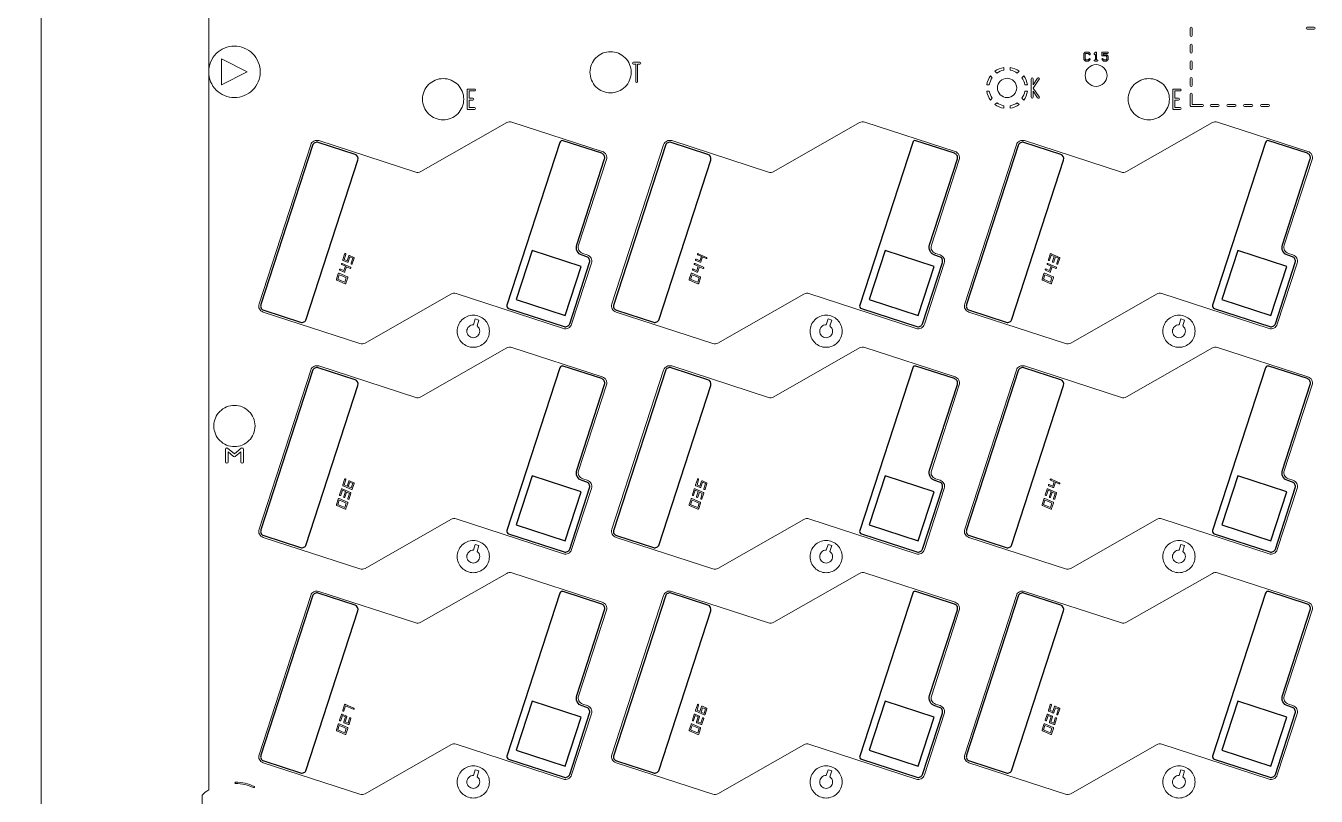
# Model space of a CAD drawing. Extents: x 2864 to 3941, y 2420 to 3182.
# Drawn here: x 3497 to 3597.2, y 2707.9 to 2767.8 of the extents above; entities that cross this region are included whole.
import ezdxf

# ---------------------------------------------------------------- set-up
doc = ezdxf.new("R2010")
doc.units = 0
doc.layers.get('0').update_dxf_attribs({"lineweight": 0})
for name, color, linetype in [('barcode', 1, 'Continuous'), ('susa-b', 2, 'Continuous'), ('susb-b', 3, 'Continuous')]:
    doc.layers.add(name, color=color, linetype=linetype)

msp = doc.modelspace()

# ---------------------------------------------------------------- linework, layer by layer
for p, q in [((3512.202, 2765.193), (3514.202, 2764.193)), ((3512.202, 2763.193), (3512.202, 2765.193)), ((3580.11, 2765.029), (3580.21, 2765.029)), ((3514.202, 2764.193), (3512.202, 2763.193)), ((3572.051, 2763.741), (3571.907, 2763.884)), ((3572.952, 2764.321), (3572.952, 2764.524)), ((3571.907, 2762.003), (3572.051, 2762.146))]:
    msp.add_line(p, q)
at = {"linetype": 'Continuous'}
for points in [[(3498.202, 3063.443), (3498.202, 2860.643), (3497.202, 2860.643, 1), (3497.202, 2860.243), (3498.202, 2860.243), (3498.202, 2657.443)], [(3765.202, 2857.45), (3765.202, 2673.437, -0.044688), (3765.702, 2673.034), (3765.702, 2667.853, -0.044688), (3765.202, 2667.45), (3765.202, 2662.693, 0.414215), (3763.952, 2661.443, 0.414215), (3765.202, 2660.193), (3765.202, 2657.443), (3511.202, 2657.443), (3511.202, 2660.193, 0.414215), (3512.452, 2661.443, 0.414215), (3511.202, 2662.693), (3511.202, 2702.45, -0.044688), (3510.702, 2702.853), (3510.702, 2708.034, -0.044688), (3511.202, 2708.437), (3511.202, 2764.193), (3511.202, 2857.45, -0.044688)], [(3580.21, 2765.029, 1), (3580.21, 2765.129), (3580.16, 2765.129), (3580.16, 2765.675, 0.669786), (3580.075, 2765.71), (3579.976, 2765.611, 1), (3580.046, 2765.54), (3580.06, 2765.554)], [(3580.06, 2765.554), (3580.06, 2765.129), (3580.011, 2765.129, 1), (3580.011, 2765.029), (3580.11, 2765.029)], [(3571.621, 2763.193), (3571.824, 2763.193, -0.106992), (3572.051, 2763.741)], [(3572.261, 2764.238), (3572.404, 2764.094, -0.106991), (3572.952, 2764.321)], [(3573.452, 2764.524), (3573.452, 2764.321, -0.106992), (3573.999, 2764.094), (3574.142, 2764.238)], [(3574.496, 2763.884), (3574.352, 2763.741, -0.106991), (3574.579, 2763.193), (3574.782, 2763.193)], [(3575.219, 2763.179), (3575.219, 2763.658, 1), (3575.069, 2763.658), (3575.069, 2762.218, 1), (3575.219, 2762.218), (3575.219, 2762.697)], [(3575.702, 2762.261), (3575.235, 2762.938), (3575.702, 2763.616, 1), (3575.579, 2763.701), (3575.219, 2763.179)], [(3531.849, 2761.27, 1), (3531.849, 2761.42), (3531.427, 2761.42), (3531.427, 2761.99), (3531.725, 2761.99, 1), (3531.725, 2762.14), (3531.427, 2762.14), (3531.427, 2762.71), (3531.849, 2762.71, 1), (3531.849, 2762.86), (3531.352, 2762.86, 0.414241), (3531.277, 2762.785), (3531.277, 2762.065)], [(3586.649, 2761.27, 1), (3586.649, 2761.42), (3586.227, 2761.42), (3586.227, 2761.99), (3586.525, 2761.99, 1), (3586.525, 2762.14), (3586.227, 2762.14), (3586.227, 2762.71), (3586.649, 2762.71, 1), (3586.649, 2762.86), (3586.152, 2762.86, 0.414241), (3586.077, 2762.785), (3586.077, 2762.065)], [(3531.277, 2762.065), (3531.277, 2761.345, 0.414241), (3531.352, 2761.27), (3531.849, 2761.27)], [(3572.051, 2762.146, -0.106993), (3571.824, 2762.693), (3571.621, 2762.693)], [(3572.952, 2761.363), (3572.952, 2761.566, -0.106992), (3572.404, 2761.793), (3572.261, 2761.649)], [(3574.142, 2761.649), (3573.999, 2761.793, -0.106991), (3573.452, 2761.566), (3573.452, 2761.363)], [(3574.782, 2762.693), (3574.579, 2762.693, -0.106992), (3574.352, 2762.146), (3574.496, 2762.003)], [(3575.219, 2762.697), (3575.579, 2762.175, 1), (3575.702, 2762.261)], [(3586.077, 2762.065), (3586.077, 2761.345, 0.414241), (3586.152, 2761.27), (3586.649, 2761.27)], [(3513.9, 2733.898), (3513.9, 2734.891, 0.63678), (3513.736, 2734.968), (3513.204, 2734.525), (3512.672, 2734.968, 0.63678), (3512.508, 2734.891), (3512.508, 2733.898, 1), (3512.708, 2733.898), (3512.708, 2734.678)], [(3512.708, 2734.678), (3513.14, 2734.318, 0.362064), (3513.268, 2734.318), (3513.7, 2734.678)], [(3513.7, 2734.678), (3513.7, 2733.898, 1), (3513.9, 2733.898)], [(3513.291, 2709.042, 1), (3513.289, 2708.942, -0.104159), (3514.692, 2708.61, 1), (3514.735, 2708.701)]]:
    msp.add_lwpolyline(points, format="xyb", dxfattribs=at)
for points in [[(3587.578, 2767.027), (3587.578, 2767.577, 1), (3587.427, 2767.577), (3587.427, 2767.027, 1)], [(3597.053, 2767.502, 1), (3597.053, 2767.653), (3596.503, 2767.653, 1), (3596.503, 2767.502)], [(3515.202, 2764.193, 0.414214), (3513.202, 2766.193, 0.414214), (3511.202, 2764.193, 0.414214), (3513.202, 2762.193, 0.414214)], [(3544.01, 2764.161, 0.414214), (3542.41, 2765.761, 0.414214), (3540.81, 2764.161, 0.414214), (3542.41, 2762.561, 0.414214)], [(3579.644, 2765.143, 1), (3579.574, 2765.213), (3579.489, 2765.129), (3579.332, 2765.129), (3579.262, 2765.199), (3579.262, 2765.555), (3579.332, 2765.625), (3579.489, 2765.625), (3579.574, 2765.54, 1), (3579.644, 2765.611), (3579.545, 2765.71, 0.200121), (3579.51, 2765.725), (3579.311, 2765.725, 0.200121), (3579.276, 2765.71), (3579.177, 2765.611, 0.200121), (3579.162, 2765.575), (3579.162, 2765.178, 0.200121), (3579.177, 2765.143), (3579.276, 2765.044, 0.200121), (3579.311, 2765.029), (3579.51, 2765.029, 0.200121), (3579.545, 2765.044)], [(3581.059, 2765.178), (3581.059, 2765.377, 0.200121), (3581.044, 2765.412), (3580.945, 2765.511, 0.200121), (3580.91, 2765.526), (3580.662, 2765.526), (3580.662, 2765.625), (3581.009, 2765.625, 1), (3581.009, 2765.725), (3580.612, 2765.725, 0.414253), (3580.562, 2765.675), (3580.562, 2765.476, 0.414253), (3580.612, 2765.426), (3580.889, 2765.426), (3580.959, 2765.356), (3580.959, 2765.199), (3580.889, 2765.129), (3580.732, 2765.129), (3580.647, 2765.213, 1), (3580.576, 2765.143), (3580.676, 2765.044, 0.200121), (3580.711, 2765.029), (3580.91, 2765.029, 0.200121), (3580.945, 2765.044), (3581.044, 2765.143, 0.200121)], [(3587.578, 2765.727), (3587.578, 2766.277, 1), (3587.427, 2766.277), (3587.427, 2765.727, 1)], [(3544.688, 2764.801, 1), (3544.688, 2764.951), (3544.44, 2764.951), (3544.192, 2764.951, 1), (3544.192, 2764.801), (3544.365, 2764.801), (3544.365, 2763.436, 1), (3544.515, 2763.436), (3544.515, 2764.801)], [(3580.966, 2763.912, 0.414215), (3580.116, 2764.762, 0.414215), (3579.266, 2763.912, 0.414215), (3580.116, 2763.062, 0.414215)], [(3587.578, 2764.427), (3587.578, 2764.977, 1), (3587.427, 2764.977), (3587.427, 2764.427, 1)], [(3587.578, 2763.127), (3587.578, 2763.677, 1), (3587.427, 2763.677), (3587.427, 2763.127, 1)], [(3531.01, 2762.07, 0.414215), (3529.41, 2763.67, 0.414215), (3527.81, 2762.07, 0.414215), (3529.41, 2760.47, 0.414215)], [(3573.952, 2762.943, 0.414216), (3573.202, 2763.693, 0.414216), (3572.452, 2762.943, 0.414216), (3573.202, 2762.193, 0.414216)], [(3585.81, 2762.07, 0.414215), (3584.21, 2763.67, 0.414215), (3582.61, 2762.07, 0.414215), (3584.21, 2760.47, 0.414215)], [(3588.378, 2761.502, 1), (3588.378, 2761.653), (3587.578, 2761.653), (3587.578, 2762.452, 1), (3587.427, 2762.452), (3587.427, 2761.577, 0.414239), (3587.503, 2761.502)], [(3589.603, 2761.502, 1), (3589.603, 2761.653), (3589.052, 2761.653, 1), (3589.052, 2761.502)], [(3590.903, 2761.502, 1), (3590.903, 2761.653), (3590.352, 2761.653, 1), (3590.352, 2761.502)], [(3592.203, 2761.502, 1), (3592.203, 2761.653), (3591.652, 2761.653, 1), (3591.652, 2761.502)], [(3593.503, 2761.502, 1), (3593.503, 2761.653), (3592.952, 2761.653, 1), (3592.952, 2761.502)], [(3542.09, 2757.38, 0.41422), (3541.768, 2758.01), (3534.748, 2760.292, 0.211093), (3534.346, 2760.25), (3527.679, 2756.451, -0.211093), (3527.277, 2756.41), (3519.761, 2758.852, 0.41422), (3519.131, 2758.531), (3515.114, 2746.168, 0.414215), (3515.435, 2745.538), (3522.951, 2743.095, 0.211093), (3523.353, 2743.137), (3530.02, 2746.936, -0.211091), (3530.422, 2746.977), (3538.751, 2744.27, 0.414218), (3539.381, 2744.591), (3540.926, 2749.347, 0.414217), (3540.605, 2749.977), (3540.247, 2750.093, -0.414216), (3539.926, 2750.723)], [(3569.49, 2757.38, 0.41422), (3569.168, 2758.01), (3562.148, 2760.292, 0.211093), (3561.746, 2760.25), (3555.079, 2756.451, -0.211093), (3554.677, 2756.41), (3547.161, 2758.852, 0.41422), (3546.531, 2758.531), (3542.514, 2746.168, 0.414215), (3542.835, 2745.538), (3550.351, 2743.095, 0.211093), (3550.753, 2743.137), (3557.42, 2746.936, -0.211091), (3557.822, 2746.977), (3566.151, 2744.27, 0.414218), (3566.781, 2744.591), (3568.326, 2749.347, 0.414217), (3568.005, 2749.977), (3567.647, 2750.093, -0.414216), (3567.326, 2750.723)], [(3596.89, 2757.38, 0.41422), (3596.568, 2758.01), (3589.548, 2760.292, 0.211093), (3589.146, 2760.25), (3582.479, 2756.451, -0.211093), (3582.077, 2756.41), (3574.561, 2758.852, 0.41422), (3573.931, 2758.531), (3569.914, 2746.168, 0.414215), (3570.235, 2745.538), (3577.751, 2743.095, 0.211093), (3578.153, 2743.137), (3584.82, 2746.936, -0.211091), (3585.222, 2746.977), (3593.551, 2744.27, 0.414218), (3594.181, 2744.591), (3595.726, 2749.347, 0.414217), (3595.405, 2749.977), (3595.047, 2750.093, -0.414216), (3594.726, 2750.723)], [(3522.494, 2749.726, 0.385532), (3522.467, 2749.788), (3522.146, 2749.931, 0.447551), (3522.078, 2749.9), (3521.955, 2749.522), (3521.725, 2749.624), (3521.852, 2750.013, 1), (3521.757, 2750.044), (3521.616, 2749.612, 0.385532), (3521.644, 2749.551), (3521.965, 2749.408, 0.447551), (3522.033, 2749.438), (3522.156, 2749.817), (3522.385, 2749.715), (3522.258, 2749.325, 1), (3522.353, 2749.294)], [(3549.867, 2749.788), (3549.225, 2750.074, 1), (3549.184, 2749.983), (3549.464, 2749.858), (3549.355, 2749.522), (3549.084, 2749.642, 1), (3549.044, 2749.551), (3549.365, 2749.408, 0.447551), (3549.433, 2749.438), (3549.556, 2749.817), (3549.826, 2749.696, 1)], [(3577.294, 2749.726, 0.385532), (3577.267, 2749.788), (3576.625, 2750.074, 0.447551), (3576.557, 2750.044), (3576.416, 2749.612, 1), (3576.511, 2749.581), (3576.635, 2749.96), (3576.864, 2749.858), (3576.737, 2749.469, 1), (3576.832, 2749.438), (3576.956, 2749.817), (3577.185, 2749.715), (3577.058, 2749.325, 1), (3577.153, 2749.294)], [(3522.219, 2749.027), (3521.577, 2749.313, 1), (3521.537, 2749.222), (3521.817, 2749.097), (3521.707, 2748.761), (3521.437, 2748.881, 1), (3521.396, 2748.79), (3521.717, 2748.647, 0.447551), (3521.785, 2748.677), (3521.908, 2749.056), (3522.179, 2748.935, 1)], [(3549.619, 2749.027), (3548.977, 2749.313, 1), (3548.937, 2749.222), (3549.217, 2749.097), (3549.107, 2748.761), (3548.837, 2748.881, 1), (3548.796, 2748.79), (3549.117, 2748.647, 0.447551), (3549.185, 2748.677), (3549.308, 2749.056), (3549.579, 2748.935, 1)], [(3577.019, 2749.027), (3576.377, 2749.313, 1), (3576.337, 2749.222), (3576.617, 2749.097), (3576.507, 2748.761), (3576.237, 2748.881, 1), (3576.196, 2748.79), (3576.517, 2748.647, 0.447551), (3576.585, 2748.677), (3576.708, 2749.056), (3576.979, 2748.935, 1)], [(3521.999, 2748.205, 0.385532), (3521.972, 2748.266), (3521.33, 2748.553, 0.447551), (3521.262, 2748.522), (3521.122, 2748.091, 0.385532), (3521.149, 2748.029), (3521.791, 2747.743, 0.447551), (3521.859, 2747.773)], [(3549.399, 2748.205, 0.385532), (3549.372, 2748.266), (3548.73, 2748.553, 0.447551), (3548.662, 2748.522), (3548.522, 2748.091, 0.385532), (3548.549, 2748.029), (3549.191, 2747.743, 0.447551), (3549.259, 2747.773)], [(3576.799, 2748.205, 0.385532), (3576.772, 2748.266), (3576.13, 2748.553, 0.447551), (3576.062, 2748.522), (3575.922, 2748.091, 0.385532), (3575.949, 2748.029), (3576.591, 2747.743, 0.447551), (3576.659, 2747.773)], [(3533.002, 2744.051, 0.414215), (3531.752, 2745.301, 0.414215), (3530.502, 2744.051, 0.414215), (3531.752, 2742.801, 0.414215)], [(3532.252, 2744.051, -0.414217), (3531.752, 2743.551, -0.414217), (3531.252, 2744.051, -0.414217), (3531.752, 2744.551, -0.002897), (3531.757, 2744.551), (3531.903, 2745.002), (3532.188, 2744.909), (3532.042, 2744.458, -0.242589)], [(3560.402, 2744.051, 0.414215), (3559.152, 2745.301, 0.414215), (3557.902, 2744.051, 0.414215), (3559.152, 2742.801, 0.414215)], [(3559.652, 2744.051, -0.414217), (3559.152, 2743.551, -0.414217), (3558.652, 2744.051, -0.414217), (3559.152, 2744.551, -0.002897), (3559.157, 2744.551), (3559.303, 2745.002), (3559.588, 2744.909), (3559.442, 2744.458, -0.242589)], [(3587.802, 2744.051, 0.414215), (3586.552, 2745.301, 0.414215), (3585.302, 2744.051, 0.414215), (3586.552, 2742.801, 0.414215)], [(3587.052, 2744.051, -0.414217), (3586.552, 2743.551, -0.414217), (3586.052, 2744.051, -0.414217), (3586.552, 2744.551, -0.002897), (3586.557, 2744.551), (3586.703, 2745.002), (3586.988, 2744.909), (3586.842, 2744.458, -0.242589)], [(3542.09, 2739.88, 0.41422), (3541.768, 2740.51), (3534.748, 2742.792, 0.211093), (3534.346, 2742.75), (3527.679, 2738.951, -0.211093), (3527.277, 2738.91), (3519.761, 2741.352, 0.41422), (3519.131, 2741.031), (3515.114, 2728.668, 0.414215), (3515.435, 2728.038), (3522.951, 2725.595, 0.211093), (3523.353, 2725.637), (3530.02, 2729.436, -0.211091), (3530.422, 2729.477), (3538.751, 2726.77, 0.414218), (3539.381, 2727.091), (3540.926, 2731.847, 0.414217), (3540.605, 2732.477), (3540.247, 2732.593, -0.414216), (3539.926, 2733.223)], [(3569.49, 2739.88, 0.41422), (3569.168, 2740.51), (3562.148, 2742.792, 0.211093), (3561.746, 2742.75), (3555.079, 2738.951, -0.211093), (3554.677, 2738.91), (3547.161, 2741.352, 0.41422), (3546.531, 2741.031), (3542.514, 2728.668, 0.414215), (3542.835, 2728.038), (3550.351, 2725.595, 0.211093), (3550.753, 2725.637), (3557.42, 2729.436, -0.211091), (3557.822, 2729.477), (3566.151, 2726.77, 0.414218), (3566.781, 2727.091), (3568.326, 2731.847, 0.414217), (3568.005, 2732.477), (3567.647, 2732.593, -0.414216), (3567.326, 2733.223)], [(3596.89, 2739.88, 0.41422), (3596.568, 2740.51), (3589.548, 2742.792, 0.211093), (3589.146, 2742.75), (3582.479, 2738.951, -0.211093), (3582.077, 2738.91), (3574.561, 2741.352, 0.41422), (3573.931, 2741.031), (3569.914, 2728.668, 0.414215), (3570.235, 2728.038), (3577.751, 2725.595, 0.211093), (3578.153, 2725.637), (3584.82, 2729.436, -0.211091), (3585.222, 2729.477), (3593.551, 2726.77, 0.414218), (3594.181, 2727.091), (3595.726, 2731.847, 0.414217), (3595.405, 2732.477), (3595.047, 2732.593, -0.414216), (3594.726, 2733.223)], [(3514.802, 2736.693, 0.414215), (3513.202, 2738.293, 0.414215), (3511.602, 2736.693, 0.414215), (3513.202, 2735.093, 0.414215)], [(3522.246, 2731.465, 0.385532), (3522.219, 2731.527), (3521.577, 2731.813, 0.447551), (3521.509, 2731.783), (3521.369, 2731.351, 1), (3521.464, 2731.32), (3521.587, 2731.699), (3521.817, 2731.597), (3521.69, 2731.208, 1), (3521.785, 2731.177), (3521.908, 2731.556), (3522.138, 2731.454), (3522.011, 2731.065, 1), (3522.106, 2731.034)], [(3522.494, 2732.226, 0.385532), (3522.467, 2732.288), (3522.146, 2732.431, 0.447551), (3522.078, 2732.4), (3521.955, 2732.022), (3521.725, 2732.124), (3521.852, 2732.513, 1), (3521.757, 2732.544), (3521.616, 2732.112, 0.385532), (3521.644, 2732.051), (3522.285, 2731.764, 0.447551), (3522.354, 2731.795)], [(3549.646, 2731.465, 0.385532), (3549.619, 2731.527), (3548.977, 2731.813, 0.447551), (3548.909, 2731.783), (3548.769, 2731.351, 1), (3548.864, 2731.32), (3548.987, 2731.699), (3549.217, 2731.597), (3549.09, 2731.208, 1), (3549.185, 2731.177), (3549.308, 2731.556), (3549.538, 2731.454), (3549.411, 2731.065, 1), (3549.506, 2731.034)], [(3549.894, 2732.226, 0.385532), (3549.867, 2732.288), (3549.546, 2732.431, 0.447551), (3549.478, 2732.4), (3549.355, 2732.022), (3549.125, 2732.124), (3549.252, 2732.513, 1), (3549.157, 2732.544), (3549.016, 2732.112, 0.385532), (3549.044, 2732.051), (3549.365, 2731.908, 0.447551), (3549.433, 2731.938), (3549.556, 2732.317), (3549.785, 2732.215), (3549.658, 2731.825, 1), (3549.753, 2731.794)], [(3577.046, 2731.465, 0.385532), (3577.019, 2731.527), (3576.377, 2731.813, 0.447551), (3576.309, 2731.783), (3576.169, 2731.351, 1), (3576.264, 2731.32), (3576.387, 2731.699), (3576.617, 2731.597), (3576.49, 2731.208, 1), (3576.585, 2731.177), (3576.708, 2731.556), (3576.938, 2731.454), (3576.811, 2731.065, 1), (3576.906, 2731.034)], [(3577.267, 2732.288), (3576.625, 2732.574, 1), (3576.584, 2732.483), (3576.864, 2732.358), (3576.755, 2732.022), (3576.484, 2732.142, 1), (3576.444, 2732.051), (3576.765, 2731.908, 0.447551), (3576.833, 2731.938), (3576.956, 2732.317), (3577.226, 2732.196, 1)], [(3521.999, 2730.705, 0.385532), (3521.972, 2730.766), (3521.33, 2731.053, 0.447551), (3521.262, 2731.022), (3521.122, 2730.591, 0.385532), (3521.149, 2730.529), (3521.791, 2730.243, 0.447551), (3521.859, 2730.273)], [(3549.399, 2730.705, 0.385532), (3549.372, 2730.766), (3548.73, 2731.053, 0.447551), (3548.662, 2731.022), (3548.522, 2730.591, 0.385532), (3548.549, 2730.529), (3549.191, 2730.243, 0.447551), (3549.259, 2730.273)], [(3576.799, 2730.705, 0.385532), (3576.772, 2730.766), (3576.13, 2731.053, 0.447551), (3576.062, 2731.022), (3575.922, 2730.591, 0.385532), (3575.949, 2730.529), (3576.591, 2730.243, 0.447551), (3576.659, 2730.273)], [(3533.002, 2726.551, 0.414215), (3531.752, 2727.801, 0.414215), (3530.502, 2726.551, 0.414215), (3531.752, 2725.301, 0.414215)], [(3560.402, 2726.551, 0.414215), (3559.152, 2727.801, 0.414215), (3557.902, 2726.551, 0.414215), (3559.152, 2725.301, 0.414215)], [(3587.802, 2726.551, 0.414215), (3586.552, 2727.801, 0.414215), (3585.302, 2726.551, 0.414215), (3586.552, 2725.301, 0.414215)], [(3532.252, 2726.551, -0.414217), (3531.752, 2726.051, -0.414217), (3531.252, 2726.551, -0.414217), (3531.752, 2727.051, -0.002897), (3531.757, 2727.051), (3531.903, 2727.502), (3532.188, 2727.409), (3532.042, 2726.958, -0.242589)], [(3559.652, 2726.551, -0.414217), (3559.152, 2726.051, -0.414217), (3558.652, 2726.551, -0.414217), (3559.152, 2727.051, -0.002897), (3559.157, 2727.051), (3559.303, 2727.502), (3559.588, 2727.409), (3559.442, 2726.958, -0.242589)], [(3587.052, 2726.551, -0.414217), (3586.552, 2726.051, -0.414217), (3586.052, 2726.551, -0.414217), (3586.552, 2727.051, -0.002897), (3586.557, 2727.051), (3586.703, 2727.502), (3586.988, 2727.409), (3586.842, 2726.958, -0.242589)], [(3542.09, 2722.38, 0.41422), (3541.768, 2723.01), (3534.748, 2725.292, 0.211093), (3534.346, 2725.25), (3527.679, 2721.451, -0.211093), (3527.277, 2721.41), (3519.761, 2723.852, 0.41422), (3519.131, 2723.531), (3515.114, 2711.168, 0.414215), (3515.435, 2710.538), (3522.951, 2708.095, 0.211093), (3523.353, 2708.137), (3530.02, 2711.936, -0.211091), (3530.422, 2711.977), (3538.751, 2709.27, 0.414218), (3539.381, 2709.591), (3540.926, 2714.347, 0.414217), (3540.605, 2714.977), (3540.247, 2715.093, -0.414216), (3539.926, 2715.723)], [(3569.49, 2722.38, 0.41422), (3569.168, 2723.01), (3562.148, 2725.292, 0.211093), (3561.746, 2725.25), (3555.079, 2721.451, -0.211093), (3554.677, 2721.41), (3547.161, 2723.852, 0.41422), (3546.531, 2723.531), (3542.514, 2711.168, 0.414215), (3542.835, 2710.538), (3550.351, 2708.095, 0.211093), (3550.753, 2708.137), (3557.42, 2711.936, -0.211091), (3557.822, 2711.977), (3566.151, 2709.27, 0.414218), (3566.781, 2709.591), (3568.326, 2714.347, 0.414217), (3568.005, 2714.977), (3567.647, 2715.093, -0.414216), (3567.326, 2715.723)], [(3596.89, 2722.38, 0.41422), (3596.568, 2723.01), (3589.548, 2725.292, 0.211093), (3589.146, 2725.25), (3582.479, 2721.451, -0.211093), (3582.077, 2721.41), (3574.561, 2723.852, 0.41422), (3573.931, 2723.531), (3569.914, 2711.168, 0.414215), (3570.235, 2710.538), (3577.751, 2708.095, 0.211093), (3578.153, 2708.137), (3584.82, 2711.936, -0.211091), (3585.222, 2711.977), (3593.551, 2709.27, 0.414218), (3594.181, 2709.591), (3595.726, 2714.347, 0.414217), (3595.405, 2714.977), (3595.047, 2715.093, -0.414216), (3594.726, 2715.723)], [(3522.467, 2714.788), (3521.825, 2715.074, 0.447551), (3521.757, 2715.044), (3521.616, 2714.612, 1), (3521.711, 2714.581), (3521.835, 2714.96), (3522.426, 2714.696, 1)], [(3549.894, 2714.726, 0.385532), (3549.867, 2714.788), (3549.546, 2714.931, 0.447551), (3549.478, 2714.9), (3549.355, 2714.522), (3549.125, 2714.624), (3549.252, 2715.013, 1), (3549.157, 2715.044), (3549.016, 2714.612, 0.385532), (3549.044, 2714.551), (3549.685, 2714.264, 0.447551), (3549.754, 2714.295)], [(3577.294, 2714.726, 0.385532), (3577.267, 2714.788), (3576.946, 2714.931, 0.447551), (3576.878, 2714.9), (3576.755, 2714.522), (3576.525, 2714.624), (3576.652, 2715.013, 1), (3576.557, 2715.044), (3576.416, 2714.612, 0.385532), (3576.444, 2714.551), (3576.765, 2714.408, 0.447551), (3576.833, 2714.438), (3576.956, 2714.817), (3577.185, 2714.715), (3577.058, 2714.325, 1), (3577.153, 2714.294)], [(3522.247, 2713.966, 1), (3522.151, 2713.997), (3522.028, 2713.617), (3521.799, 2713.72), (3521.926, 2714.109, 0.385532), (3521.898, 2714.17), (3521.577, 2714.313, 0.447551), (3521.509, 2714.283), (3521.369, 2713.851, 1), (3521.464, 2713.82), (3521.587, 2714.199), (3521.817, 2714.097), (3521.69, 2713.708, 0.385532), (3521.717, 2713.647), (3522.038, 2713.503, 0.447551), (3522.106, 2713.534)], [(3549.647, 2713.966, 1), (3549.551, 2713.997), (3549.428, 2713.617), (3549.199, 2713.72), (3549.326, 2714.109, 0.385532), (3549.298, 2714.17), (3548.977, 2714.313, 0.447551), (3548.909, 2714.283), (3548.769, 2713.851, 1), (3548.864, 2713.82), (3548.987, 2714.199), (3549.217, 2714.097), (3549.09, 2713.708, 0.385532), (3549.117, 2713.647), (3549.438, 2713.503, 0.447551), (3549.506, 2713.534)], [(3577.047, 2713.966, 1), (3576.951, 2713.997), (3576.828, 2713.617), (3576.599, 2713.72), (3576.726, 2714.109, 0.385532), (3576.698, 2714.17), (3576.377, 2714.313, 0.447551), (3576.309, 2714.283), (3576.169, 2713.851, 1), (3576.264, 2713.82), (3576.387, 2714.199), (3576.617, 2714.097), (3576.49, 2713.708, 0.385532), (3576.517, 2713.647), (3576.838, 2713.503, 0.447551), (3576.906, 2713.534)], [(3521.999, 2713.205, 0.385532), (3521.972, 2713.266), (3521.33, 2713.553, 0.447551), (3521.262, 2713.522), (3521.122, 2713.091, 0.385532), (3521.149, 2713.029), (3521.791, 2712.743, 0.447551), (3521.859, 2712.773)], [(3549.399, 2713.205, 0.385532), (3549.372, 2713.266), (3548.73, 2713.553, 0.447551), (3548.662, 2713.522), (3548.522, 2713.091, 0.385532), (3548.549, 2713.029), (3549.191, 2712.743, 0.447551), (3549.259, 2712.773)], [(3576.799, 2713.205, 0.385532), (3576.772, 2713.266), (3576.13, 2713.553, 0.447551), (3576.062, 2713.522), (3575.922, 2713.091, 0.385532), (3575.949, 2713.029), (3576.591, 2712.743, 0.447551), (3576.659, 2712.773)], [(3533.002, 2709.051, 0.414215), (3531.752, 2710.301, 0.414215), (3530.502, 2709.051, 0.414215), (3531.752, 2707.801, 0.414215)], [(3532.252, 2709.051, -0.414217), (3531.752, 2708.551, -0.414217), (3531.252, 2709.051, -0.414217), (3531.752, 2709.551, -0.002897), (3531.757, 2709.551), (3531.903, 2710.002), (3532.188, 2709.909), (3532.042, 2709.458, -0.242589)], [(3560.402, 2709.051, 0.414215), (3559.152, 2710.301, 0.414215), (3557.902, 2709.051, 0.414215), (3559.152, 2707.801, 0.414215)], [(3559.652, 2709.051, -0.414217), (3559.152, 2708.551, -0.414217), (3558.652, 2709.051, -0.414217), (3559.152, 2709.551, -0.002897), (3559.157, 2709.551), (3559.303, 2710.002), (3559.588, 2709.909), (3559.442, 2709.458, -0.242589)], [(3587.802, 2709.051, 0.414215), (3586.552, 2710.301, 0.414215), (3585.302, 2709.051, 0.414215), (3586.552, 2707.801, 0.414215)], [(3587.052, 2709.051, -0.414217), (3586.552, 2708.551, -0.414217), (3586.052, 2709.051, -0.414217), (3586.552, 2709.551, -0.002897), (3586.557, 2709.551), (3586.703, 2710.002), (3586.988, 2709.909), (3586.842, 2709.458, -0.242589)]]:
    msp.add_lwpolyline(points, format="xyb", close=True, dxfattribs=at)
for points in [[(3521.89, 2748.193), (3521.781, 2747.857), (3521.511, 2747.977), (3521.231, 2748.102), (3521.34, 2748.439), (3521.61, 2748.318)], [(3549.29, 2748.193), (3549.181, 2747.857), (3548.911, 2747.977), (3548.631, 2748.102), (3548.74, 2748.439), (3549.01, 2748.318)], [(3576.69, 2748.193), (3576.581, 2747.857), (3576.311, 2747.977), (3576.031, 2748.102), (3576.14, 2748.439), (3576.41, 2748.318)], [(3522.385, 2732.215), (3522.275, 2731.878), (3522.046, 2731.981), (3522.156, 2732.317)], [(3521.89, 2730.693), (3521.781, 2730.357), (3521.511, 2730.477), (3521.231, 2730.602), (3521.34, 2730.939), (3521.61, 2730.818)], [(3549.29, 2730.693), (3549.181, 2730.357), (3548.911, 2730.477), (3548.631, 2730.602), (3548.74, 2730.939), (3549.01, 2730.818)], [(3576.69, 2730.693), (3576.581, 2730.357), (3576.311, 2730.477), (3576.031, 2730.602), (3576.14, 2730.939), (3576.41, 2730.818)], [(3549.785, 2714.715), (3549.675, 2714.378), (3549.446, 2714.481), (3549.556, 2714.817)], [(3521.89, 2713.193), (3521.781, 2712.857), (3521.511, 2712.977), (3521.231, 2713.102), (3521.34, 2713.439), (3521.61, 2713.318)], [(3549.29, 2713.193), (3549.181, 2712.857), (3548.911, 2712.977), (3548.631, 2713.102), (3548.74, 2713.439), (3549.01, 2713.318)], [(3576.69, 2713.193), (3576.581, 2712.857), (3576.311, 2712.977), (3576.031, 2713.102), (3576.14, 2713.439), (3576.41, 2713.318)]]:
    msp.add_lwpolyline(points, close=True, dxfattribs=at)
for centre, radius, start, end in [((3573.202, 2762.943), 1.6, 143.9894, 171.01078), ((3573.202, 2762.943), 1.6, 98.98922, 126.0106), ((3573.202, 2762.943), 1.6, 53.9894, 81.01078), ((3573.202, 2762.943), 1.6, 8.98922, 36.0106), ((3573.202, 2762.943), 1.6, 188.98939, 216.01078), ((3573.202, 2762.943), 1.6, 323.9894, 351.01078), ((3573.202, 2762.943), 1.6, 233.98937, 261.01066), ((3573.202, 2762.943), 1.6, 278.98922, 306.0106), ((3513.202, 2705.443), 3.6, 64.7922, 88.57764)]:
    msp.add_arc(centre, radius, start, end)
at = {"layer": 'barcode', "linetype": 'Continuous'}
for points in [[(3536.329, 2750.312), (3535.093, 2746.507), (3538.897, 2745.271), (3540.133, 2749.076)], [(3563.729, 2750.312), (3562.493, 2746.507), (3566.297, 2745.271), (3567.533, 2749.076)], [(3591.129, 2750.312), (3589.893, 2746.507), (3593.697, 2745.271), (3594.933, 2749.076)], [(3536.329, 2732.812), (3535.093, 2729.007), (3538.897, 2727.771), (3540.133, 2731.576)], [(3563.729, 2732.812), (3562.493, 2729.007), (3566.297, 2727.771), (3567.533, 2731.576)], [(3591.129, 2732.812), (3589.893, 2729.007), (3593.697, 2727.771), (3594.933, 2731.576)], [(3536.329, 2715.312), (3535.093, 2711.507), (3538.897, 2710.271), (3540.133, 2714.076)], [(3563.729, 2715.312), (3562.493, 2711.507), (3566.297, 2710.271), (3567.533, 2714.076)], [(3591.129, 2715.312), (3589.893, 2711.507), (3593.697, 2710.271), (3594.933, 2714.076)]]:
    msp.add_lwpolyline(points, close=True, dxfattribs=at)
at = {"layer": 'susa-b'}
for p, q in [((3518.776, 2744.978), (3522.793, 2757.341)), ((3546.176, 2744.978), (3550.193, 2757.341)), ((3573.576, 2744.978), (3577.593, 2757.341)), ((3518.776, 2727.478), (3522.793, 2739.841)), ((3546.176, 2727.478), (3550.193, 2739.841)), ((3573.576, 2727.478), (3577.593, 2739.841)), ((3518.776, 2709.978), (3522.793, 2722.341)), ((3546.176, 2709.978), (3550.193, 2722.341)), ((3573.576, 2709.978), (3577.593, 2722.341))]:
    msp.add_line(p, q, dxfattribs=at)
at = {"layer": 'susa-b', "linetype": 'Continuous'}
for points in [[(3522.569, 2757.782), (3519.715, 2758.71, 0.414216), (3519.274, 2758.485), (3515.256, 2746.121, 0.414218), (3515.481, 2745.68), (3518.335, 2744.753)], [(3549.969, 2757.782), (3547.115, 2758.71, 0.414216), (3546.674, 2758.485), (3542.656, 2746.121, 0.414218), (3542.881, 2745.68), (3545.735, 2744.753)], [(3577.369, 2757.782), (3574.515, 2758.71, 0.414216), (3574.074, 2758.485), (3570.056, 2746.121, 0.414218), (3570.281, 2745.68), (3573.135, 2744.753)], [(3522.569, 2740.282), (3519.715, 2741.21, 0.414216), (3519.274, 2740.985), (3515.256, 2728.621, 0.414218), (3515.481, 2728.18), (3518.335, 2727.253)], [(3549.969, 2740.282), (3547.115, 2741.21, 0.414216), (3546.674, 2740.985), (3542.656, 2728.621, 0.414218), (3542.881, 2728.18), (3545.735, 2727.253)], [(3577.369, 2740.282), (3574.515, 2741.21, 0.414216), (3574.074, 2740.985), (3570.056, 2728.621, 0.414218), (3570.281, 2728.18), (3573.135, 2727.253)], [(3522.569, 2722.782), (3519.715, 2723.71, 0.414216), (3519.274, 2723.485), (3515.256, 2711.121, 0.414218), (3515.481, 2710.68), (3518.335, 2709.753)], [(3549.969, 2722.782), (3547.115, 2723.71, 0.414216), (3546.674, 2723.485), (3542.656, 2711.121, 0.414218), (3542.881, 2710.68), (3545.735, 2709.753)], [(3577.369, 2722.782), (3574.515, 2723.71, 0.414216), (3574.074, 2723.485), (3570.056, 2711.121, 0.414218), (3570.281, 2710.68), (3573.135, 2709.753)]]:
    msp.add_lwpolyline(points, format="xyb", dxfattribs=at)
at = {"layer": 'susa-b'}
for centre, start, end in [((3522.46, 2757.45), 341.99977, 71.99977), ((3549.86, 2757.45), 341.99977, 71.99977), ((3577.26, 2757.45), 341.99977, 71.99977), ((3518.443, 2745.086), 251.99971, 342.0001), ((3545.843, 2745.086), 251.99971, 342.0001), ((3573.243, 2745.086), 251.99971, 342.0001), ((3522.46, 2739.95), 341.99977, 71.99977), ((3549.86, 2739.95), 341.99977, 71.99977), ((3577.26, 2739.95), 341.99977, 71.99977), ((3518.443, 2727.586), 251.99971, 342.0001), ((3545.843, 2727.586), 251.99971, 342.0001), ((3573.243, 2727.586), 251.99971, 342.0001), ((3522.46, 2722.45), 341.99977, 71.99977), ((3549.86, 2722.45), 341.99977, 71.99977), ((3577.26, 2722.45), 341.99977, 71.99977), ((3518.443, 2710.086), 251.99971, 342.0001), ((3545.843, 2710.086), 251.99971, 342.0001), ((3573.243, 2710.086), 251.99971, 342.0001)]:
    msp.add_arc(centre, 0.35, start, end, dxfattribs=at)
at = {"layer": 'susb-b'}
for p, q in [((3541.722, 2757.868), (3538.727, 2758.841)), ((3569.122, 2757.868), (3566.127, 2758.841)), ((3596.522, 2757.868), (3593.527, 2758.841)), ((3541.722, 2740.368), (3538.727, 2741.341)), ((3569.122, 2740.368), (3566.127, 2741.341)), ((3596.522, 2740.368), (3593.527, 2741.341)), ((3541.722, 2722.868), (3538.727, 2723.841)), ((3569.122, 2722.868), (3566.127, 2723.841)), ((3596.522, 2722.868), (3593.527, 2723.841))]:
    msp.add_line(p, q, dxfattribs=at)
at = {"layer": 'susb-b', "linetype": 'Continuous'}
for points in [[(3538.475, 2758.713), (3534.365, 2746.064, 0.414221), (3534.493, 2745.812)], [(3565.875, 2758.713), (3561.765, 2746.064, 0.414221), (3561.893, 2745.812)], [(3593.275, 2758.713), (3589.165, 2746.064, 0.414221), (3589.293, 2745.812)], [(3534.493, 2745.812), (3538.797, 2744.413, 0.414222), (3539.238, 2744.638), (3540.784, 2749.393, 0.414218), (3540.559, 2749.834), (3540.201, 2749.95, -0.414217), (3539.784, 2750.769), (3541.947, 2757.427, 0.414216), (3541.722, 2757.868)], [(3561.893, 2745.812), (3566.197, 2744.413, 0.414222), (3566.638, 2744.638), (3568.184, 2749.393, 0.414218), (3567.959, 2749.834), (3567.601, 2749.95, -0.414217), (3567.184, 2750.769), (3569.347, 2757.427, 0.414216), (3569.122, 2757.868)], [(3589.293, 2745.812), (3593.597, 2744.413, 0.414222), (3594.038, 2744.638), (3595.584, 2749.393, 0.414218), (3595.359, 2749.834), (3595.001, 2749.95, -0.414217), (3594.584, 2750.769), (3596.747, 2757.427, 0.414216), (3596.522, 2757.868)], [(3538.475, 2741.213), (3534.365, 2728.564, 0.414221), (3534.493, 2728.312)], [(3565.875, 2741.213), (3561.765, 2728.564, 0.414221), (3561.893, 2728.312)], [(3593.275, 2741.213), (3589.165, 2728.564, 0.414221), (3589.293, 2728.312)], [(3534.493, 2728.312), (3538.797, 2726.913, 0.414222), (3539.238, 2727.138), (3540.784, 2731.893, 0.414218), (3540.559, 2732.334), (3540.201, 2732.45, -0.414217), (3539.784, 2733.269), (3541.947, 2739.927, 0.414216), (3541.722, 2740.368)], [(3561.893, 2728.312), (3566.197, 2726.913, 0.414222), (3566.638, 2727.138), (3568.184, 2731.893, 0.414218), (3567.959, 2732.334), (3567.601, 2732.45, -0.414217), (3567.184, 2733.269), (3569.347, 2739.927, 0.414216), (3569.122, 2740.368)], [(3589.293, 2728.312), (3593.597, 2726.913, 0.414222), (3594.038, 2727.138), (3595.584, 2731.893, 0.414218), (3595.359, 2732.334), (3595.001, 2732.45, -0.414217), (3594.584, 2733.269), (3596.747, 2739.927, 0.414216), (3596.522, 2740.368)], [(3538.475, 2723.713), (3534.365, 2711.064, 0.414221), (3534.493, 2710.812)], [(3565.875, 2723.713), (3561.765, 2711.064, 0.414221), (3561.893, 2710.812)], [(3593.275, 2723.713), (3589.165, 2711.064, 0.414221), (3589.293, 2710.812)], [(3534.493, 2710.812), (3538.797, 2709.413, 0.414222), (3539.238, 2709.638), (3540.784, 2714.393, 0.414218), (3540.559, 2714.834), (3540.201, 2714.95, -0.414217), (3539.784, 2715.769), (3541.947, 2722.427, 0.414216), (3541.722, 2722.868)], [(3561.893, 2710.812), (3566.197, 2709.413, 0.414222), (3566.638, 2709.638), (3568.184, 2714.393, 0.414218), (3567.959, 2714.834), (3567.601, 2714.95, -0.414217), (3567.184, 2715.769), (3569.347, 2722.427, 0.414216), (3569.122, 2722.868)], [(3589.293, 2710.812), (3593.597, 2709.413, 0.414222), (3594.038, 2709.638), (3595.584, 2714.393, 0.414218), (3595.359, 2714.834), (3595.001, 2714.95, -0.414217), (3594.584, 2715.769), (3596.747, 2722.427, 0.414216), (3596.522, 2722.868)]]:
    msp.add_lwpolyline(points, format="xyb", dxfattribs=at)
at = {"layer": 'susb-b'}
for centre in [(3538.665, 2758.651), (3566.065, 2758.651), (3593.465, 2758.651), (3538.665, 2741.151), (3566.065, 2741.151), (3593.465, 2741.151), (3538.665, 2723.651), (3566.065, 2723.651), (3593.465, 2723.651)]:
    msp.add_arc(centre, 0.2, 72.00035, 162.00035, dxfattribs=at)

doc.saveas('drawing.dxf')
